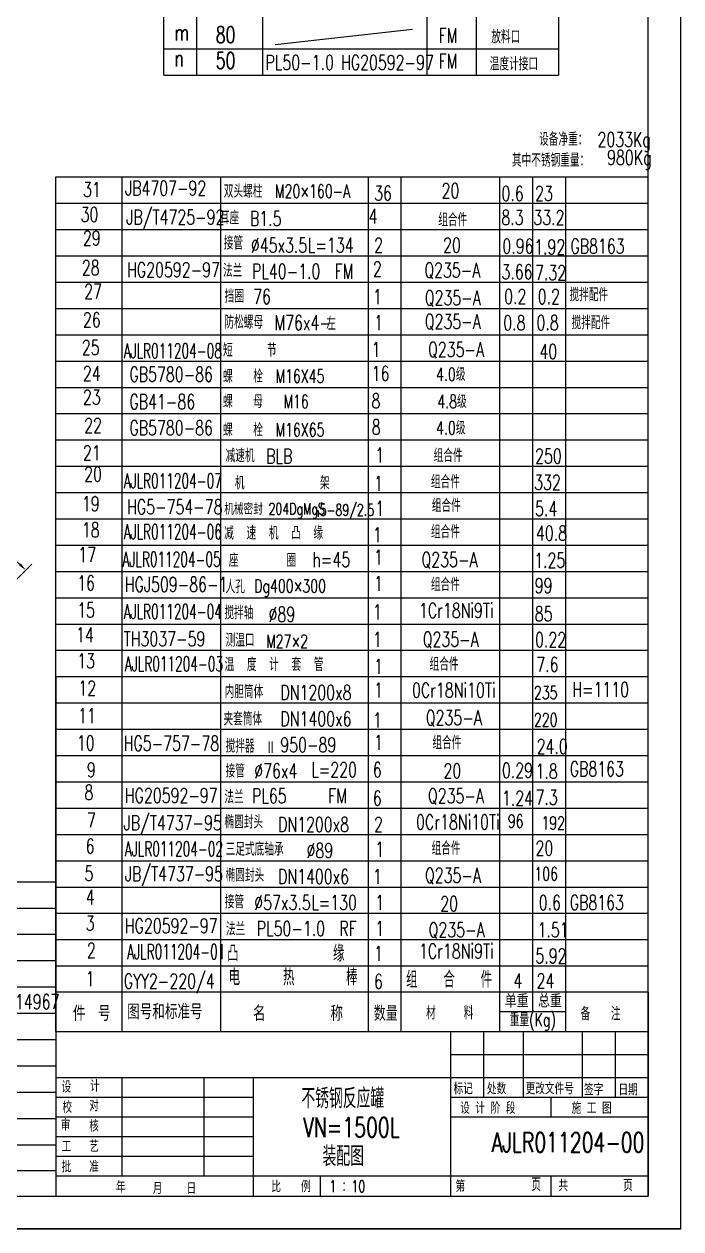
# Model space of a CAD drawing. Extents: x 0 to 594, y 0 to 841.
# Drawn here: x 394.3 to 594, y 0 to 366.5 of the extents above; entities that cross this region are included whole.
import ezdxf
from ezdxf.enums import TextEntityAlignment as Align

# ---------------------------------------------------------------- set-up
doc = ezdxf.new("R2010")
doc.units = 0
doc.header["$LTSCALE"] = 10
doc.header["$MEASUREMENT"] = 0
doc.layers.get('0').update_dxf_attribs({"linetype": 'CONTINUOUS'})
doc.layers.get('DEFPOINTS').update_dxf_attribs({"linetype": 'CONTINUOUS'})
for name, color, linetype in [('DIM', 4, 'CONTINUOUS'), ('FULL', 7, 'CONTINUOUS'), ('THIN', 3, 'CONTINUOUS')]:
    doc.layers.add(name, color=color, linetype=linetype)
doc.styles.add('HZ2', font='romans.shx', dxfattribs={"width": 0.7, "height": 3.5, "bigfont": 'hztxt.shx'})
doc.styles.add('HZ4', font='romans.shx', dxfattribs={"width": 0.7, "height": 4, "bigfont": 'hztxt.shx'})
doc.styles.add('HZ5', font='romans.shx', dxfattribs={"width": 0.7, "height": 5, "bigfont": 'hztxt.shx'})
doc.styles.add('RMO4', font='romans.shx', dxfattribs={"width": 0.7, "height": 4.5})
doc.styles.get("Standard").update_dxf_attribs({"font": 'SIMFANG.TTF', "width": 0.7, "height": 5})
doc.styles.add('STYLE1', font='romans.shx', dxfattribs={"width": 0.7, "height": 6, "bigfont": 'hztxt.shx'})
doc.styles.add('STYLE2', font='romans.shx', dxfattribs={"width": 0.7, "height": 8, "bigfont": 'hztxt.shx'})
doc.dimstyles.get("Standard").update_dxf_attribs({"dimtxt": 0.18, "dimasz": 0.18, "dimexe": 0.18, "dimexo": 0.0625, "dimgap": 0.09, "dimtad": 0, "dimtih": 1, "dimtoh": 1, "dimdec": 4, "dimzin": 0, "dimdsep": 46, "dimtxsty": 'Standard', "dimcen": 0.09, "dimadec": 0, "dimazin": 0, "dimtfac": 1, "dimtdec": 4, "dimtofl": 0, "dimtmove": 0, "dimatfit": 3, "dimfxl": 1, "dimtolj": 1, "dimtzin": 0, "dimarcsym": 0})

# ---------------------------------------------------------------- blocks, each defined once
blk = doc.blocks.new('*D30')
at = {"color": 4, "linetype": 'ByBlock'}
blk.add_line((350.36, 62.45), (373.21, 85.31), dxfattribs=at)
blk.add_arc((343.07, 55.16), 40.13, 48.5703, 86.4297, dxfattribs=at)
for points in [[(345.56, 94.8), (345.58, 95.63), (343.07, 95.29)], [(369.91, 85.55), (369.34, 84.95), (371.44, 83.54)]]:
    blk.add_solid(points, dxfattribs=at)
at = {"layer": 'DEFPOINTS', "color": 0, "linetype": 'ByBlock'}
for p in [(343.07, 111.62), (363.13, 89.91), (350.31, 62.4), (344.15, 56.25), (343.07, 54.7)]:
    blk.add_point(p, dxfattribs=at)
at = {"color": 3, "linetype": 'ByBlock', "insert": (359.54, 94.91), "char_height": 4, "attachment_point": 5, "rotation": 337.5, "style": 'HZ4'}
blk.add_mtext('\\A1;45°±5°', dxfattribs=at)

msp = doc.modelspace()

# ---------------------------------------------------------------- linework, layer by layer
at = {"color": 7}
for p, q in [((424, 320), (424, 60)), ((454, 320), (454, 60)), ((404, 168), (404, 10)), ((424, 46), (424, 16))]:
    msp.add_line(p, q, dxfattribs=at)
for p, q in [((584, 72), (584, 10)), ((404, 60), (584, 60)), ((404, 10), (584, 10))]:
    msp.add_line(p, q)
at = {"layer": 'DIM', "color": 3}
msp.add_line((594, 0), (0, 0), dxfattribs=at)
at = {"layer": 'FULL'}
for p, q in [((584, 10), (584, 831)), ((436.74255, 350.94694), (436.74255, 474.94694)), ((446.74255, 474.94694), (446.74255, 350.94694)), ((466.74255, 474.94694), (466.74255, 350.94694)), ((516.74255, 474.94694), (516.74255, 350.94694)), ((531.74255, 474.94694), (531.74255, 350.94694)), ((556.74255, 474.94694), (556.74255, 350.94694)), ((436.74255, 350.94694), (556.74255, 350.94694)), ((404, 168), (404, 320)), ((484.35377, 16), (484.35377, 10)), ((25, 10), (584, 10))]:
    msp.add_line(p, q, dxfattribs=at)
at = {"layer": 'FULL', "color": 4}
msp.add_line((436.74255, 358.94694), (556.74255, 358.94694), dxfattribs=at)
at = {"layer": 'THIN'}
for p, q in [((594, 0), (594, 841)), ((470.61787, 360.24411), (512.43441, 364.9253)), ((404, 320), (584, 320)), ((404, 312), (584, 312)), ((404, 304), (584, 304)), ((404, 296), (584, 296)), ((404, 288), (584, 288)), ((404, 280), (584, 280)), ((404, 272), (584, 272)), ((404, 264), (584, 264)), ((404, 256), (584, 256)), ((404, 248), (584, 248)), ((404, 240), (584, 240)), ((404, 232), (584, 232)), ((404, 224), (584, 224)), ((404, 216), (584, 216)), ((404, 208), (584, 208)), ((404, 200), (584, 200)), ((404, 192), (584, 192)), ((404, 184), (584, 184)), ((404, 176), (584, 176)), ((404, 168), (584, 168)), ((404, 160), (584, 160)), ((404, 152), (584, 152)), ((404, 144), (584, 144)), ((404, 136), (584, 136)), ((404, 128), (584, 128)), ((404, 120), (584, 120)), ((404, 112), (584, 112)), ((224, 105.61595), (404, 105.61595)), ((404, 104), (584, 104)), ((224, 97.61595), (404, 97.61595)), ((404, 96), (584, 96)), ((224, 89.61595), (404, 89.61595)), ((404, 88), (584, 88)), ((224, 81.61595), (404, 81.61595)), ((404, 80), (584, 80)), ((224, 73.61595), (404, 73.61595)), ((584, 72), (404, 72)), ((559, 66), (539, 66)), ((224, 65.61595), (404, 65.61595)), ((224, 57.61595), (404, 57.61595)), ((584, 53), (524, 53)), ((224, 49.61595), (404, 49.61595)), ((584, 46), (404, 46)), ((224, 41.61595), (404, 41.61595)), ((464, 40), (404, 40)), ((584, 40), (524, 40)), ((224, 33.61595), (404, 33.61595)), ((464, 34), (404, 34)), ((464, 34), (404, 34)), ((584, 34), (524, 34)), ((464, 28), (404, 28)), ((224, 25.61595), (404, 25.61595)), ((464, 22), (404, 22)), ((404, 17.61595), (224, 17.61595)), ((584, 16), (404, 16)), ((554.44208, 16), (554.44208, 10)), ((0, 0), (594, 0))]:
    msp.add_line(p, q, dxfattribs=at)
at = {"layer": 'THIN', "color": 7}
for p, q in [((404, 60), (404, 320)), ((499, 60), (499, 320)), ((509, 60), (509, 320)), ((539, 60), (539, 320)), ((549, 66), (549, 320)), ((559, 60), (559, 320)), ((524, 60), (524, 10)), ((534, 60), (534, 40)), ((546, 60), (546, 40)), ((564, 60), (564, 40)), ((574, 60), (574, 40)), ((449, 46), (449, 16)), ((464, 46), (464, 10)), ((554.44208, 40), (554.44208, 34))]:
    msp.add_line(p, q, dxfattribs=at)

# ---------------------------------------------------------------- texts
at = {"layer": 'THIN'}
for s, height, style, width, p in [('m', 5, 'RMO4', 0.7, (440.0288, 361.46041)), ('80', 5, 'RMO4', 0.7, (452.56778, 360.75296)), ('FM', 4.5, 'RMO4', 0.7, (520.34681, 360.79376)), ('放料口', 4, 'HZ4', 0.7, (536.34626, 360.63411)), ('n', 5, 'RMO4', 0.7, (440.0288, 353.6182)), ('50', 5, 'RMO4', 0.7, (452.56778, 352.91076)), ('PL50-1.0 HG20592-97', 4.5, 'RMO4', 0.7, (467.71198, 352.58421)), ('FM', 4.5, 'RMO4', 0.7, (520.34681, 352.95156)), ('温度计接口', 4, 'HZ4', 0.7, (535.88591, 352.38946)), ('设备净重：', 4, 'HZ4', 0.7, (550.88472, 329.47174)), ('2033Kg', 4.5, 'RMO4', 0.7, (568.63903, 329.11113)), ('其中不锈钢重量：', 4, 'HZ4', 0.7, (542.61682, 323.08933)), ('980Kg', 4.5, 'RMO4', 0.7, (571.55448, 323.65249)), ('31', 4.5, 'RMO4', 0.7, (412.2127, 313.91605)), ('JB4707-92', 4.5, 'RMO4', 0.7, (424.99775, 314.30674)), ('双头螺柱  M20×160-A', 4, 'HZ4', 0.7, (455.01762, 313.65607)), ('36', 4.5, 'RMO4', 0.7, (500.73063, 312.81446)), ('20', 4.5, 'RMO4', 0.7, (521.25278, 313.57528)), ('0.6', 4.5, 'RMO4', 0.7, (539.4507, 312.70168)), ('23', 4.5, 'RMO4', 0.7, (549.6607, 312.70168)), ('30', 4.5, 'RMO4', 0.7, (411.49172, 306.35412)), ('JB/T4725-92', 4.5, 'RMO4', 0.7, (425.37911, 305.54423)), ('耳座', 4, 'HZ4', 0.7, (453.8257, 305.55774)), ('B1.5', 4.5, 'RMO4', 0.7, (462.99195, 305.07981)), ('4', 4.5, 'RMO4', 0.7, (499.0407, 305.80006)), ('组合件', 4, 'HZ4', 0.7, (520.22777, 304.9864)), ('8.3', 4.5, 'RMO4', 0.7, (539.4153, 305.43993)), ('33.2', 4.5, 'RMO4', 0.7, (549.14846, 305.43993)), ('29', 4.5, 'RMO4', 0.7, (412.2127, 299.15227)), ('接管', 4, 'HZ4', 0.7, (455.01763, 297.90086)), ('%%c45x3.5', 4.5, 'RMO4', 0.7, (463.23993, 296.96895)), ('L=134', 4.5, 'RMO4', 0.7, (480.59046, 296.96895)), ('2', 4.5, 'RMO4', 0.7, (500.73063, 296.96895)), ('20', 4.5, 'RMO4', 0.7, (521.69448, 296.96895)), ('0.96', 4.5, 'RMO4', 0.7, (539.72665, 296.7129)), ('1.92', 4.5, 'RMO4', 0.7, (549.38475, 296.43723)), ('GB8163', 4.5, 'RMO4', 0.7, (560.42258, 296.68548)), ('28', 4.5, 'RMO4', 0.7, (411.85221, 290.14997)), ('HG20592-97', 4.5, 'RMO4', 0.7, (425.62336, 289.51061)), ('法兰', 4, 'HZ4', 0.7, (454.77877, 289.53196)), ('PL40-1.0  FM', 4.5, 'RMO4', 0.7, (463.59668, 289.04619)), ('2', 4.5, 'RMO4', 0.7, (500.37014, 289.76644)), ('Q235-A', 4.5, 'RMO4', 0.7, (515.99792, 289.40632)), ('3.66', 4.5, 'RMO4', 0.7, (539.4507, 288.91192)), ('7.32', 4.5, 'RMO4', 0.7, (549.6607, 288.63625)), ('27', 4.5, 'RMO4', 0.7, (412.57318, 282.94813)), ('挡圈', 4, 'HZ4', 0.7, (455.28321, 281.74234)), ('0.2', 4.5, 'RMO4', 0.7, (540.27854, 281.37303)), ('搅拌配件', 4, 'HZ4', 0.7, (560.10729, 282.18277)), ('76', 4.5, 'RMO4', 0.7, (463.94501, 281.34505)), ('1', 4.5, 'RMO4', 0.7, (500.35425, 281.34505)), ('Q235-A', 4.5, 'RMO4', 0.7, (516.13947, 280.98492)), ('0.2', 4.5, 'RMO4', 0.7, (550.46201, 281.34505)), ('26', 4.5, 'RMO4', 0.7, (412.2127, 274.30592)), ('防松螺母', 4, 'HZ4', 0.7, (455.21232, 273.84841)), ('M76x4-', 4.5, 'RMO4', 0.7, (470.43379, 273.42229)), ('左', 4, 'HZ4', 0.7, (486.16558, 273.43814)), ('1', 4.5, 'RMO4', 0.7, (500.71474, 273.42229)), ('Q235-A', 4.5, 'RMO4', 0.7, (516.13947, 273.78242)), ('0.8', 4.5, 'RMO4', 0.7, (540.00259, 273.37864)), ('0.8', 4.5, 'RMO4', 0.7, (550.10153, 273.42229)), ('搅拌配件', 4, 'HZ4', 0.7, (560.73927, 273.65961)), ('25', 4.5, 'RMO4', 0.7, (411.85221, 265.88328)), ('AJLR011204-08', 4.5, 'RMO4', 0.6, (424.57702, 264.87687)), ('短     节', 4, 'HZ4', 0.7, (454.77877, 265.31695)), ('1', 4.5, 'RMO4', 0.7, (499.93394, 265.27792)), ('Q235-A', 4.5, 'RMO4', 0.7, (517.1255, 265.27792)), ('40', 4.5, 'RMO4', 0.7, (550.98914, 264.65309)), ('24', 4.5, 'RMO4', 0.7, (412.2127, 257.96125)), ('GB5780-86', 4.5, 'RMO4', 0.7, (426.33218, 257.71504)), ('蜾   栓  M16X45', 4, 'HZ4', 0.7, (454.77877, 257.38169)), ('16', 4.5, 'RMO4', 0.7, (499.99376, 257.97087)), ('4.0级', 4, 'HZ4', 0.7, (519.57645, 257.9586)), ('23', 4.5, 'RMO4', 0.7, (412.2127, 250.75941)), ('GB41-86', 4.5, 'RMO4', 0.7, (426.33218, 249.39043)), ('蜾   母   M16', 4, 'HZ4', 0.7, (454.77877, 249.70831)), ('8', 4.5, 'RMO4', 0.7, (499.93394, 249.66928)), ('4.8级', 4, 'HZ4', 0.7, (519.93317, 249.66928)), ('22', 4.5, 'RMO4', 0.7, (412.57318, 242.1172)), ('GB5780-86', 4.5, 'RMO4', 0.7, (426.33218, 241.41268)), ('8', 4.5, 'RMO4', 0.7, (499.99376, 241.66851)), ('4.0级', 4, 'HZ4', 0.7, (519.57645, 241.65624)), ('蜾   栓  M16X65', 4, 'HZ4', 0.7, (454.77877, 241.07933)), ('21', 4.5, 'RMO4', 0.7, (412.2127, 233.83508)), ('减速机', 4, 'HZ4', 0.7, (455.57281, 233.21551)), ('BLB', 4.5, 'RMO4', 0.7, (467.91038, 232.78863)), ('1', 4.5, 'RMO4', 0.7, (501.07523, 233.14876)), ('组合件', 4, 'HZ4', 0.7, (518.82555, 233.28172)), ('250', 4.5, 'RMO4', 0.7, (549.6607, 232.84153)), ('20', 4.5, 'RMO4', 0.7, (412.57319, 227.35342)), ('AJLR011204-07', 4.5, 'RMO4', 0.6, (424.57702, 225.33499)), ('机           架', 4, 'HZ4', 0.7, (458.36875, 224.93339)), ('1', 4.5, 'RMO4', 0.7, (500.71474, 224.50575)), ('组合件', 4, 'HZ4', 0.7, (517.99771, 225.28734)), ('332', 4.5, 'RMO4', 0.7, (549.38475, 224.84714)), ('19', 4.5, 'RMO4', 0.7, (411.85221, 218.35112)), ('HG5-754-78', 4.5, 'RMO4', 0.7, (425.6112, 217.40755)), ('机械密封', 3.5, 'HZ4', 0.7, (455.13922, 217.24106)), ('204DgMgS', 3.5, 'RMO4', 0.7, (468.63135, 217.30325)), ('5-89/2.5', 3.5, 'RMO4', 0.7, (484.13231, 216.94312)), ('1', 4.5, 'RMO4', 0.7, (501.07523, 216.94312)), ('组合件', 4, 'HZ4', 0.7, (518.27366, 218.03769)), ('5.4', 4.5, 'RMO4', 0.7, (549.6607, 216.85275)), ('1', 2, 'RMO4', 0.7, (483.05085, 216.583)), ('18', 4.5, 'RMO4', 0.7, (411.85221, 210.42909)), ('AJLR011204-06', 4.5, 'RMO4', 0.6, (424.57702, 209.83146)), ('减  速  机  凸  缘', 4, 'HZ4', 0.7, (455.13922, 209.67913)), ('1', 4.5, 'RMO4', 0.7, (500.35425, 208.90261)), ('组合件', 4, 'HZ4', 0.7, (517.99771, 210.0433)), ('40.8', 4.5, 'RMO4', 0.7, (549.93664, 209.4097)), ('17', 4.5, 'RMO4', 0.7, (410.81802, 202.86716)), ('AJLR011204-05', 4.5, 'RMO4', 0.6, (424.21653, 201.44501)), ('座       圈', 4, 'HZ4', 0.7, (456.55185, 201.39701)), ('h=45', 4.5, 'RMO4', 0.7, (481.96939, 201.34068)), ('1', 4.5, 'RMO4', 0.7, (500.71474, 202.06086)), ('Q235-A', 4.5, 'RMO4', 0.7, (515.13923, 201.34068)), ('1.25', 4.5, 'RMO4', 0.7, (549.38475, 201.13965)), ('16', 4.5, 'RMO4', 0.7, (410.45754, 194.22495)), ('HGJ509-86-1', 4.5, 'RMO4', 0.7, (424.93751, 193.81281)), ('1', 4.5, 'RMO4', 0.7, (500.71474, 194.06857)), ('组合件', 4, 'HZ4', 0.7, (517.99771, 194.05453)), ('99', 4.5, 'RMO4', 0.7, (549.55525, 193.42093)), ('人孔', 4, 'HZ4', 0.7, (455.56226, 193.35371)), ('Dg400×300', 4, 'HZ4', 0.7, (464.261, 193.57522)), ('1Cr18Ni9Ti', 4.5, 'RMO4', 0.7, (514.35533, 185.88398)), ('15', 4.5, 'RMO4', 0.7, (410.45754, 186.0118)), ('AJLR011204-04', 4.5, 'RMO4', 0.6, (424.57702, 185.53069)), ('搅拌轴', 4, 'HZ4', 0.7, (455.20177, 185.43169)), ('%%C89', 4.5, 'RMO4', 0.7, (468.63135, 184.70617)), ('1', 4.5, 'RMO4', 0.7, (500.35425, 185.42636)), ('85', 4.5, 'RMO4', 0.7, (549.55525, 184.87521)), ('14', 4.5, 'RMO4', 0.7, (410.09705, 178.44986)), ('TH3037-59', 4.5, 'RMO4', 0.7, (424.57702, 177.24857)), ('测温口', 4, 'HZ4', 0.7, (455.56226, 177.11444)), ('M27×2', 4, 'HZ4', 0.7, (467.91038, 176.74902)), ('1', 4.5, 'RMO4', 0.7, (500.35425, 177.10911)), ('Q235-A', 4.5, 'RMO4', 0.7, (515.49971, 177.10911)), ('0.22', 4.5, 'RMO4', 0.7, (549.66003, 176.98037)), ('13', 4.5, 'RMO4', 0.7, (410.45753, 170.52784)), ('AJLR011204-03', 4.5, 'RMO4', 0.6, (424.93751, 169.6515)), ('温  度  计  套  管', 4, 'HZ4', 0.7, (455.27021, 169.69685)), ('1', 4.5, 'RMO4', 0.7, (500.71474, 168.82699)), ('组合件', 4, 'HZ4', 0.7, (517.5986, 169.80675)), ('7.6', 4.5, 'RMO4', 0.7, (550.02052, 169.41774)), ('12', 4.5, 'RMO4', 0.7, (410.81802, 162.24572)), ('内胆筒体', 4, 'HZ4', 0.7, (455.27021, 161.41473)), ('DN1200x8', 4.5, 'RMO4', 0.7, (472.23623, 160.90496)), ('1', 4.5, 'RMO4', 0.7, (500.71474, 161.62515)), ('0Cr18Ni10Ti', 4.5, 'RMO4', 0.7, (512.25034, 161.62515)), ('235', 4, 'RMO4', 0.7, (549.29955, 161.13486)), ('H=1110', 4.5, 'RMO4', 0.7, (560.96803, 161.80841)), ('11', 4.5, 'RMO4', 0.7, (410.71362, 153.85927)), ('Q235-A', 4.5, 'RMO4', 0.7, (516.45935, 153.27277)), ('夹套筒体', 4, 'HZ4', 0.7, (454.90973, 153.13261)), ('DN1400x6', 4.5, 'RMO4', 0.7, (472.23623, 152.91267)), ('1', 4.5, 'RMO4', 0.7, (500.35425, 152.55258)), ('220', 4, 'RMO4', 0.7, (549.29955, 152.85198)), ('组合件', 4, 'HZ4', 0.7, (518.44506, 145.92368)), ('10', 4.5, 'RMO4', 0.7, (410.35313, 145.57715)), ('HG5-757-78', 4.5, 'RMO4', 0.7, (424.57702, 145.45507)), ('搅拌器', 4, 'HZ4', 0.7, (455.5536, 144.88114)), ('Ⅱ', 4, 'HZ4', 0.7, (467.79988, 144.4323)), ('950-89', 4.5, 'RMO4', 0.7, (472.20324, 144.99065)), ('1', 4.5, 'RMO4', 0.7, (500.71474, 145.71083)), ('24.0', 4.5, 'RMO4', 0.7, (550.15341, 144.5224)), ('9', 4.5, 'RMO4', 0.7, (413.39856, 137.39936)), ('接管', 4, 'HZ4', 0.7, (455.5536, 137.31921)), ('%%c76x4', 4.5, 'RMO4', 0.7, (464.3055, 137.06862)), ('L=220', 4.5, 'RMO4', 0.7, (481.6089, 137.42871)), ('6', 4.5, 'RMO4', 0.7, (500.35425, 137.42871)), ('20', 4.5, 'RMO4', 0.7, (521.82664, 137.06499)), ('0.29', 4.5, 'RMO4', 0.7, (539.58293, 137.23544)), ('1.8', 4.5, 'RMO4', 0.7, (549.79292, 136.95977)), ('GB8163', 4.5, 'RMO4', 0.7, (560.19517, 137.665)), ('8', 4.5, 'RMO4', 0.7, (412.67759, 130.55761)), ('HG20592-97', 4.5, 'RMO4', 0.7, (424.93751, 129.61101)), ('法兰', 4, 'HZ4', 0.7, (455.19311, 129.39718)), ('PL65     FM', 4.5, 'RMO4', 0.7, (463.58453, 129.50668)), ('6', 4.5, 'RMO4', 0.7, (500.35425, 128.7865)), ('Q235-A', 4.5, 'RMO4', 0.7, (517.10673, 129.50668)), ('1.24', 4.5, 'RMO4', 0.7, (539.58293, 128.76135)), ('7.3', 4.5, 'RMO4', 0.7, (549.79292, 129.03702)), ('7', 4.5, 'RMO4', 0.7, (413.39856, 122.09984)), ('JB/T4737-95', 4.5, 'RMO4', 0.7, (424.57702, 121.25863)), ('椭圆封头', 4, 'HZ4', 0.7, (455.21232, 121.79929)), ('DN1200x8', 4.5, 'RMO4', 0.7, (471.51525, 120.79421)), ('2', 4.5, 'RMO4', 0.7, (500.71474, 120.79421)), ('0Cr18Ni10Ti', 4.5, 'RMO4', 0.7, (513.49424, 121.51439)), ('96', 4, 'RMO4', 0.7, (541.35971, 122.0184)), ('192', 4, 'RMO4', 0.7, (551.5697, 121.46706)), ('6', 4.5, 'RMO4', 0.7, (413.03808, 114.17781)), ('AJLR011204-02', 4.5, 'RMO4', 0.6, (424.93751, 113.3366)), ('三足式底轴承', 4, 'HZ4', 0.7, (455.57281, 113.51717)), ('%%C89', 4.5, 'RMO4', 0.7, (480.16695, 112.87218)), ('1', 4.5, 'RMO4', 0.7, (501.07523, 113.23228)), ('组合件', 4, 'HZ4', 0.7, (518.19805, 113.78308)), ('20', 4.5, 'RMO4', 0.7, (549.79292, 113.55163)), ('5', 4.5, 'RMO4', 0.7, (412.67759, 105.8957)), ('JB/T4737-95', 4.5, 'RMO4', 0.7, (424.93751, 105.77467)), ('椭圆封头', 4, 'HZ4', 0.7, (455.57281, 105.59515)), ('106', 4, 'RMO4', 0.7, (549.43243, 105.989)), ('DN1400x6', 4.5, 'RMO4', 0.7, (471.51525, 104.95016)), ('1', 4.5, 'RMO4', 0.7, (500.35425, 104.95016)), ('Q235-A', 4.5, 'RMO4', 0.7, (516.19737, 105.31025)), ('4', 4.5, 'RMO4', 0.7, (413.03808, 98.69385)), ('接管', 4, 'HZ4', 0.7, (455.29981, 97.50948)), ('%%C57x3.5', 4.5, 'RMO4', 0.7, (464.3055, 97.02813)), ('L=130', 4.5, 'RMO4', 0.7, (481.6089, 97.02813)), ('1', 4.5, 'RMO4', 0.7, (501.07523, 97.02813)), ('20', 4.5, 'RMO4', 0.7, (520.85806, 96.67166)), ('0.6', 4.5, 'RMO4', 0.7, (550.76443, 96.98587)), ('GB8163', 4.5, 'RMO4', 0.7, (560.19517, 97.02813)), ('3', 4.5, 'RMO4', 0.7, (413.03808, 90.77183)), ('HG20592-97', 4.5, 'RMO4', 0.7, (424.93751, 89.93062)), ('法兰', 4, 'HZ4', 0.7, (455.6603, 89.22736)), ('PL50-1.0  RF', 4.5, 'RMO4', 0.7, (465.02648, 89.1061)), ('1', 4.5, 'RMO4', 0.7, (501.07523, 89.1061)), ('Q235-A', 4.5, 'RMO4', 0.7, (517.29716, 88.74601)), ('1.51', 4.5, 'RMO4', 0.7, (550.40394, 88.70299)), ('2', 4.5, 'RMO4', 0.7, (413.39856, 82.48971)), ('AJLR011204-01', 4.5, 'RMO4', 0.6, (425.65115, 82.08841)), ('凸           缘', 5, 'HZ5', 0.7, (456.02079, 81.30533)), ('1', 4.5, 'RMO4', 0.7, (500.71474, 81.54417)), ('1Cr18Ni9Ti', 4.5, 'RMO4', 0.7, (514.37661, 82.25709)), ('5.92', 4.5, 'RMO4', 0.7, (549.75693, 80.78023)), ('1', 4.5, 'RMO4', 0.7, (413.03808, 73.8475)), ('GYY2-220/4', 4.5, 'RMO4', 0.7, (424.58352, 73.12754)), ('电     热      棒', 5, 'HZ5', 0.7, (456.4839, 74.0926)), ('6', 4.5, 'RMO4', 0.7, (500.72124, 73.02321)), ('组   合   件', 5, 'HZ5', 0.7, (510.4544, 73.3833)), ('4', 4.5, 'RMO4', 0.7, (543.08551, 73.2176)), ('24', 4.5, 'RMO4', 0.7, (550.11742, 73.2176)), ('GB/T14967', 4.5, 'RMO4', 0.7, (380.72674, 66.85504)), (' 材    料', 4, 'HZ4', 0.7, (514.60461, 63.70607)), ('重量(Kg)', 4, 'HZ4', 0.7, (541.94781, 61.63844)), ('备   注', 4, 'HZ4', 0.7, (563.49605, 63.44762)), ('设', 3.5, 'HZ4', 0.7, (405.6969, 41.47903)), ('计', 3.5, 'HZ4', 0.7, (414.36292, 41.7375)), ('标记', 3.5, 'HZ2', 0.7, (524.86392, 40.9327)), ('处数', 3.5, 'HZ2', 0.7, (535.0216, 40.9327)), ('更改文件号', 3.5, 'HZ2', 0.7, (546.76642, 40.9327)), ('签字', 3.5, 'HZ2', 0.7, (564.54236, 40.61562)), ('日期', 3.5, 'HZ2', 0.7, (575.01747, 40.61562)), ('校', 3.5, 'HZ4', 0.7, (405.95559, 35.27613)), ('对', 3.5, 'HZ4', 0.7, (414.10422, 35.79306)), (' 设 计 阶 段', 3.5, 'HZ4', 0.7, (525.21069, 35.0177)), (' 施 工 图', 3.5, 'HZ4', 0.7, (559.0984, 35.0177)), ('审', 3.5, 'HZ4', 0.7, (405.43824, 29.84861)), ('核', 3.5, 'HZ4', 0.7, (414.10422, 29.59016)), ('AJLR011204-00', 6, 'RMO4', 0.7, (536.47304, 23.33624)), ('工   艺', 3.5, 'HZ4', 0.7, (405.69829, 23.38727)), ('批   准 ', 3.5, 'HZ4', 0.7, (405.69829, 17.18438)), ('年', 3.5, 'HZ4', 0.7, (422.25205, 10.98147)), ('比', 3.5, 'HZ4', 0.7, (469.47512, 11.15551)), ('例', 3.5, 'HZ4', 0.7, (478.52872, 11.15551)), ('1 ：10', 3.5, 'HZ2', 0.7, (487.09441, 11.21031)), ('第', 3.5, 'HZ4', 0.7, (525.46937, 11.23994)), ('页', 4, 'HZ4', 0.7, (548.49232, 11.4984)), ('共', 3.5, 'HZ4', 0.7, (556.77024, 11.4984)), ('页', 3.5, 'HZ4', 0.7, (576.43029, 11.4984)), ('月    日', 3.5, 'HZ4', 0.7, (433.43842, 10.62138))]:
    msp.add_text(s, height=height, dxfattribs=dict(at, style=style, width=width)).set_placement(p)
at = {"layer": 'THIN', "style": 'HZ4', "width": 0.950293}
for s, p, p2 in [('单重', (540.47309, 67.32443), (547.71627, 67.32443)), ('总重', (550.5618, 67.32443), (557.80498, 67.32443))]:
    msp.add_text(s, height=4, dxfattribs=at).set_placement(p, p2, align=Align.FIT)
at = {"layer": 'THIN', "width": 0.7}
for s, p in [('件  号', (409.15873, 63.70607)), ('图号和标准号', (425.65467, 64.22298)), ('名', (463.90238, 63.70607)), ('称', (487.4427, 63.70607))]:
    msp.add_text(s, height=4, dxfattribs=at).set_placement(p)
at = {"layer": 'THIN', "width": 0.679507}
msp.add_text('数量', height=4, dxfattribs=at).set_placement((500.63563, 63.70607), (507.8788, 63.70607), align=Align.FIT)
at = {"layer": 'THIN', "color": 3, "char_height": 6, "attachment_point": 1}
for s, insert, width, style in [('不锈钢反应罐', (478.60649, 42.69437), 32.4279, 'STYLE1'), ('\\C3;VN=1500L', (479.17601, 33.90784), 26.6745, 'STYLE2'), ('装配图', (485.04906, 25.12132), 17.26, 'STYLE2')]:
    msp.add_mtext(s, dxfattribs=dict(at, insert=insert, width=width, style=style))

# ---------------------------------------------------------------- dimensions: what is measured, and where the dimension line sits
at = {"layer": 'DIM'}
dim = msp.add_angular_dim_2l(base=(386.53381, 206.7827), line1=((367.55261, 173.11447), (373.7114, 179.27326)), line2=((366.47096, 228.48947), (366.47096, 171.56609)), text='45%%d%%p5%%d', dimstyle='Standard', override={"dimasz": 2.5, "dimexe": 2.5, "dimgap": 0.9, "dimtad": 1, "dimtih": 0, "dimtoh": 0, "dimtxsty": 'HZ4', "dimclrd": 4, "dimclre": 4, "dimclrt": 3, "dimadec": 4, "dimtofl": 1, "dimatfit": 0}, dxfattribs=at)
dim.commit()
dim.dimension.update_dxf_attribs({"geometry": '*D30', "text_midpoint": (382.93618, 211.78339), "insert": (23.39935, 116.86843)})

doc.saveas('drawing.dxf')
